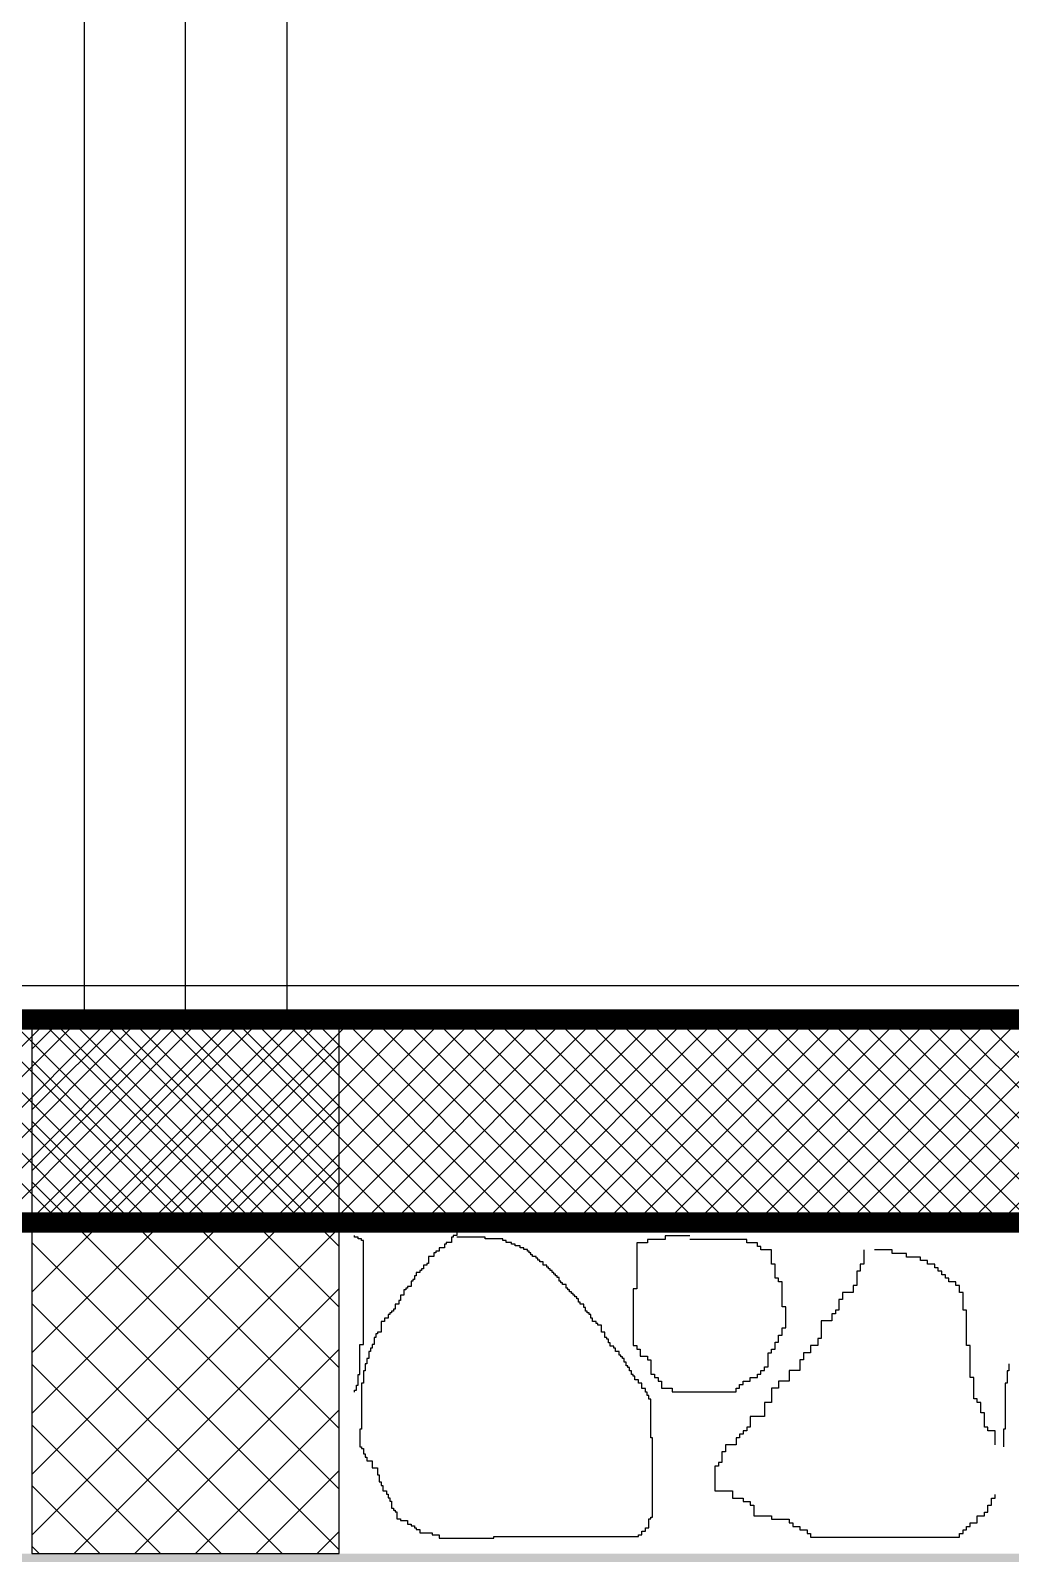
# Model space of a CAD drawing. Extents: x 250879 to 348495, y -51522 to -9360.
# Drawn here: x 290994.9 to 291139.8, y -50727.1 to -50501.9 of the extents above; entities that cross this region are included whole.
import ezdxf

# ---------------------------------------------------------------- set-up
doc = ezdxf.new("R2010")
doc.units = 0
for name, color, linetype in [('AXIS', 1, 'CONTINUOUS'), ('CURTAIN', 150, 'CONTINUOUS'), ('WALL', 7, 'CONTINUOUS')]:
    doc.layers.add(name, color=color, linetype=linetype)
doc.layers.add('int fram for glaz& landscap obj.', color=252, linetype='CONTINUOUS', lineweight=15)
doc.layers.add('VIS', color=8, linetype='CONTINUOUS', lineweight=18)

msp = doc.modelspace()

# ---------------------------------------------------------------- hatches: boundary and pattern name
at = {"layer": 'AXIS'}
h = msp.add_hatch(dxfattribs=at)
h.set_pattern_fill('ANSI37', color=256, style=0)
h.set_pattern_definition([(45, (19207.2062, -24231.1652), (-2.24506403, 2.24506403), []), (135, (19207.2062, -24231.1652), (-2.24506403, -2.24506403), [])])
h.paths.add_polyline_path([(289238.58209, -50648.17295), (289238.58209, -50678.17295), (292232.78876, -50678.17295), (292232.78876, -50648.17295)])
at = {"layer": 'int fram for glaz& landscap obj.'}
h = msp.add_hatch(dxfattribs=at)
h.set_pattern_fill('EARTH', color=256, scale=4, angle=45, style=0)
h.set_pattern_definition([(45, (8319.78, -20351.165), (4e-15, 35.9210245), [25.4, -25.4]), (45, (8313.045, -20344.43), (4e-15, 35.9210245), [25.4, -25.4]), (45, (8306.31, -20337.695), (4e-15, 35.9210245), [25.4, -25.4]), (135, (8306.31, -20333.205), (-35.9210245, 4e-15), [25.4, -25.4]), (135, (8313.045, -20326.47), (-35.9210245, 4e-15), [25.4, -25.4]), (135, (8319.78, -20319.734), (-35.9210245, 4e-15), [25.4, -25.4])])
h.paths.add_polyline_path([(292655.24487, -50112.17295), (292482.95335, -50112.17295), (292482.95335, -50328.17295), (292603.88649, -50328.17295)])
h.paths.add_polyline_path([(292603.88649, -50328.17295), (292482.95335, -50328.17295), (292482.95335, -50648.17295), (292527.8, -50648.17295)])
h.paths.add_polyline_path([(292527.8, -50648.17295), (292482.95335, -50648.17295), (292482.95335, -50727.14584), (292437.50717, -50727.14584), (291817.78876, -50727.14584), (291817.78876, -50776.59637), (292497.26473, -50776.59637)])
h.paths.add_polyline_path([(291817.78876, -50727.14584), (291795.06567, -50727.14584), (291417.78876, -50727.14584), (291417.78876, -50776.59637), (291606.72451, -50776.59637), (291817.78876, -50776.59637)])
h.paths.add_polyline_path([(291417.78876, -50727.14584), (291017.78876, -50727.14584), (291017.78876, -50776.59637), (291417.78876, -50776.59637)])
h.paths.add_polyline_path([(291017.78876, -50727.14584), (290995.06567, -50727.14584), (290617.78876, -50727.14584), (290617.78876, -50776.59637), (290741.25098, -50776.59637), (291017.78876, -50776.59637)])
at = {"layer": 'VIS', "ltscale": 0.0001}
h = msp.add_hatch(dxfattribs=at)
h.set_pattern_fill('ANSI37', color=256, scale=2, style=0)
h.set_pattern_definition([(135, (639782.889, -27587.618), (4.49012806, 4.49012806), []), (45, (639782.889, -27587.618), (4.49012806, -4.49012806), [])])
h.paths.add_polyline_path([(291040.51185, -50648.17295), (290995.06567, -50648.17295), (290995.06567, -50727.14584), (291040.51185, -50727.14584)])

# ---------------------------------------------------------------- linework, layer by layer
at = {"layer": 'AXIS'}
msp.add_line((291017.78876, -50648.17295), (291017.78876, -45795.09533), dxfattribs=at)
at = {"layer": 'CURTAIN', "linetype": 'Continuous'}
for p, q in [((291002.78876, -49992.17295), (291002.78876, -50648.17295)), ((291032.78876, -49992.17295), (291032.78876, -50648.17295))]:
    msp.add_line(p, q, dxfattribs=at)
at = {"layer": 'WALL', "linetype": 'Continuous'}
for p, q in [((292217.78876, -50643.17295), (289092.2533, -50643.17295)), ((292217.78876, -50648.17295), (289092.2533, -50648.17295)), ((291042.79779, -50680.35397), (291042.79779, -50680.0935)), ((291043.31884, -50680.35397), (291042.79779, -50680.35397)), ((291043.31884, -50680.61444), (291043.31884, -50680.35397)), ((291043.84085, -50680.61444), (291043.31884, -50680.61444)), ((291043.84085, -50680.87491), (291043.84085, -50680.61444)), ((291057.39764, -50680.35397), (291057.13664, -50680.35397)), ((291057.13664, -50680.35397), (291057.13664, -50681.13538)), ((291057.91869, -50680.0935), (291057.39764, -50680.0935)), ((291057.39764, -50680.0935), (291057.39764, -50680.35397)), ((291058.70074, -50679.57256), (291057.91869, -50679.57256)), ((291057.91869, -50679.57256), (291057.91869, -50680.0935)), ((291062.08994, -50680.35397), (291057.91869, -50680.35397)), ((291059.22275, -50679.3121), (291058.70074, -50679.3121)), ((291058.70074, -50679.3121), (291058.70074, -50679.57256)), ((291062.08994, -50680.61444), (291062.08994, -50680.35397)), ((291064.69709, -50680.61444), (291062.08994, -50680.61444)), ((291064.69709, -50680.87491), (291064.69709, -50680.61444)), ((291088.73047, -50680.68283), (291086.10796, -50680.68283)), ((291086.10796, -50680.68283), (291086.10796, -50681.20717)), ((291092.40274, -50680.15899), (291088.73047, -50680.15899)), ((291088.73047, -50680.15899), (291088.73047, -50680.68283)), ((291100.7961, -50680.68283), (291092.40274, -50680.68283)), ((291100.7961, -50681.20717), (291100.7961, -50680.68283)), ((291044.10185, -50680.87491), (291043.84085, -50680.87491)), ((291044.10185, -50696.24019), (291044.10185, -50680.87491)), ((291054.79049, -50682.69771), (291054.52949, -50682.69771)), ((291054.52949, -50682.69771), (291054.52949, -50683.21865)), ((291055.31154, -50682.43724), (291054.79049, -50682.43724)), ((291054.79049, -50682.43724), (291054.79049, -50682.69771)), ((291056.09359, -50681.91631), (291055.31154, -50681.91631)), ((291055.31154, -50681.91631), (291055.31154, -50682.43724)), ((291056.35459, -50681.39537), (291056.09359, -50681.39537)), ((291056.09359, -50681.39537), (291056.09359, -50681.91631)), ((291057.13664, -50681.13538), (291056.35459, -50681.13538)), ((291056.35459, -50681.13538), (291056.35459, -50681.39537)), ((291065.2191, -50680.87491), (291064.69709, -50680.87491)), ((291065.2191, -50681.13538), (291065.2191, -50680.87491)), ((291066.00114, -50681.13538), (291065.2191, -50681.13538)), ((291066.00114, -50681.39537), (291066.00114, -50681.13538)), ((291066.52219, -50681.39537), (291066.00114, -50681.39537)), ((291066.52219, -50681.65584), (291066.52219, -50681.39537)), ((291067.30424, -50681.65584), (291066.52219, -50681.65584)), ((291067.30424, -50681.91631), (291067.30424, -50681.65584)), ((291067.82625, -50681.91631), (291067.30424, -50681.91631)), ((291067.82625, -50682.17677), (291067.82625, -50681.91631)), ((291068.34729, -50682.17677), (291067.82625, -50682.17677)), ((291068.34729, -50682.43724), (291068.34729, -50682.17677)), ((291068.60829, -50682.43724), (291068.34729, -50682.43724)), ((291068.60829, -50682.69771), (291068.60829, -50682.43724)), ((291068.8693, -50682.69771), (291068.60829, -50682.69771)), ((291068.8693, -50682.95818), (291068.8693, -50682.69771)), ((291069.12934, -50682.95818), (291068.8693, -50682.95818)), ((291069.12934, -50683.21865), (291069.12934, -50682.95818)), ((291086.10796, -50681.20717), (291084.53331, -50681.20717)), ((291084.53331, -50681.20717), (291084.53331, -50688.01963)), ((291102.36979, -50681.20717), (291100.7961, -50681.20717)), ((291102.36979, -50681.73102), (291102.36979, -50681.20717)), ((291102.89467, -50681.73102), (291102.36979, -50681.73102)), ((291102.89467, -50682.25487), (291102.89467, -50681.73102)), ((291104.46837, -50682.25487), (291102.89467, -50682.25487)), ((291104.46837, -50684.35123), (291104.46837, -50682.25487)), ((291118.10769, -50682.25487), (291118.10769, -50684.35123)), ((291122.30485, -50682.25487), (291119.68138, -50682.25487)), ((291122.30485, -50682.7792), (291122.30485, -50682.25487)), ((291124.40343, -50682.7792), (291122.30485, -50682.7792)), ((291124.40343, -50683.30305), (291124.40343, -50682.7792)), ((291052.96539, -50685.04145), (291052.70439, -50685.04145)), ((291052.70439, -50685.04145), (291052.70439, -50685.30192)), ((291053.4874, -50684.521), (291052.96539, -50684.521)), ((291052.96539, -50684.521), (291052.96539, -50685.04145)), ((291053.74744, -50684.26053), (291053.4874, -50684.26053)), ((291053.4874, -50684.26053), (291053.4874, -50684.521)), ((291054.52949, -50683.21865), (291053.74744, -50683.21865)), ((291053.74744, -50683.21865), (291053.74744, -50684.26053)), ((291069.65135, -50683.21865), (291069.12934, -50683.21865)), ((291069.65135, -50683.47912), (291069.65135, -50683.21865)), ((291069.91139, -50683.47912), (291069.65135, -50683.47912)), ((291069.91139, -50683.73959), (291069.91139, -50683.47912)), ((291070.17239, -50683.73959), (291069.91139, -50683.73959)), ((291070.17239, -50684.00006), (291070.17239, -50683.73959)), ((291070.69344, -50684.00006), (291070.17239, -50684.00006)), ((291070.69344, -50684.521), (291070.69344, -50684.00006)), ((291071.21545, -50684.521), (291070.69344, -50684.521)), ((291071.21545, -50684.78098), (291071.21545, -50684.521)), ((291071.47645, -50684.78098), (291071.21545, -50684.78098)), ((291071.47645, -50685.04145), (291071.47645, -50684.78098)), ((291071.73649, -50685.04145), (291071.47645, -50685.04145)), ((291071.73649, -50685.30192), (291071.73649, -50685.04145)), ((291104.99325, -50684.35123), (291104.46837, -50684.35123)), ((291104.99325, -50686.4476), (291104.99325, -50684.35123)), ((291118.10769, -50684.35123), (291117.58377, -50684.35123)), ((291117.58377, -50684.35123), (291117.58377, -50685.39942)), ((291126.50201, -50683.30305), (291124.40343, -50683.30305)), ((291126.50201, -50683.82738), (291126.50201, -50683.30305)), ((291127.55081, -50683.82738), (291126.50201, -50683.82738)), ((291127.55081, -50684.35123), (291127.55081, -50683.82738)), ((291128.59962, -50684.35123), (291127.55081, -50684.35123)), ((291128.59962, -50684.87508), (291128.59962, -50684.35123)), ((291129.12451, -50684.87508), (291128.59962, -50684.87508)), ((291129.12451, -50685.39942), (291129.12451, -50684.87508)), ((291051.40129, -50686.86474), (291051.14029, -50686.86474)), ((291051.14029, -50686.86474), (291051.14029, -50687.64615)), ((291051.6623, -50686.60427), (291051.40129, -50686.60427)), ((291051.40129, -50686.60427), (291051.40129, -50686.86474)), ((291051.92234, -50686.08333), (291051.6623, -50686.08333)), ((291051.6623, -50686.08333), (291051.6623, -50686.60427)), ((291052.44435, -50685.56239), (291051.92234, -50685.56239)), ((291051.92234, -50685.56239), (291051.92234, -50686.08333)), ((291052.70439, -50685.30192), (291052.44435, -50685.30192)), ((291052.44435, -50685.30192), (291052.44435, -50685.56239)), ((291071.99749, -50685.30192), (291071.73649, -50685.30192)), ((291071.99749, -50685.56239), (291071.99749, -50685.30192)), ((291072.2585, -50685.56239), (291071.99749, -50685.56239)), ((291072.2585, -50685.82286), (291072.2585, -50685.56239)), ((291072.51854, -50685.82286), (291072.2585, -50685.82286)), ((291072.51854, -50686.08333), (291072.51854, -50685.82286)), ((291072.77954, -50686.08333), (291072.51854, -50686.08333)), ((291072.77954, -50686.3438), (291072.77954, -50686.08333)), ((291073.04055, -50686.3438), (291072.77954, -50686.3438)), ((291073.04055, -50686.86474), (291073.04055, -50686.3438)), ((291073.30059, -50686.86474), (291073.04055, -50686.86474)), ((291073.30059, -50687.12521), (291073.30059, -50686.86474)), ((291073.56159, -50687.12521), (291073.30059, -50687.12521)), ((291073.56159, -50687.38568), (291073.56159, -50687.12521)), ((291074.08264, -50687.38568), (291073.56159, -50687.38568)), ((291074.08264, -50687.90662), (291074.08264, -50687.38568)), ((291105.51814, -50686.4476), (291104.99325, -50686.4476)), ((291105.51814, -50686.97145), (291105.51814, -50686.4476)), ((291106.04206, -50686.97145), (291105.51814, -50686.97145)), ((291106.04206, -50690.63985), (291106.04206, -50686.97145)), ((291117.05888, -50687.4953), (291116.534, -50687.4953)), ((291116.534, -50687.4953), (291116.534, -50688.54348)), ((291117.58377, -50685.39942), (291117.05888, -50685.39942)), ((291117.05888, -50685.39942), (291117.05888, -50687.4953)), ((291129.64939, -50685.39942), (291129.12451, -50685.39942)), ((291129.64939, -50685.92327), (291129.64939, -50685.39942)), ((291130.17332, -50685.92327), (291129.64939, -50685.92327)), ((291130.17332, -50686.4476), (291130.17332, -50685.92327)), ((291130.6982, -50686.4476), (291130.17332, -50686.4476)), ((291130.6982, -50686.97145), (291130.6982, -50686.4476)), ((291131.74797, -50686.97145), (291130.6982, -50686.97145)), ((291131.74797, -50687.4953), (291131.74797, -50686.97145)), ((291132.2719, -50687.4953), (291131.74797, -50687.4953)), ((291132.2719, -50688.54348), (291132.2719, -50687.4953)), ((291049.57619, -50689.72942), (291049.31519, -50689.72942)), ((291049.31519, -50689.72942), (291049.31519, -50690.25036)), ((291050.09724, -50688.94801), (291049.57619, -50688.94801)), ((291049.57619, -50688.94801), (291049.57619, -50689.72942)), ((291050.35824, -50688.1666), (291050.09724, -50688.1666)), ((291050.09724, -50688.1666), (291050.09724, -50688.94801)), ((291050.61924, -50687.90662), (291050.35824, -50687.90662)), ((291050.35824, -50687.90662), (291050.35824, -50688.1666)), ((291051.14029, -50687.64615), (291050.61924, -50687.64615)), ((291050.61924, -50687.64615), (291050.61924, -50687.90662)), ((291074.34364, -50687.90662), (291074.08264, -50687.90662)), ((291074.34364, -50688.1666), (291074.34364, -50687.90662)), ((291074.60465, -50688.1666), (291074.34364, -50688.1666)), ((291074.60465, -50688.42707), (291074.60465, -50688.1666)), ((291074.86565, -50688.42707), (291074.60465, -50688.42707)), ((291074.86565, -50688.68754), (291074.86565, -50688.42707)), ((291075.12569, -50688.68754), (291074.86565, -50688.68754)), ((291075.12569, -50688.94801), (291075.12569, -50688.68754)), ((291075.38669, -50688.94801), (291075.12569, -50688.94801)), ((291075.38669, -50689.20848), (291075.38669, -50688.94801)), ((291075.6477, -50689.20848), (291075.38669, -50689.20848)), ((291075.6477, -50689.46895), (291075.6477, -50689.20848)), ((291075.90774, -50689.46895), (291075.6477, -50689.46895)), ((291075.90774, -50689.98989), (291075.90774, -50689.46895)), ((291084.53331, -50688.01963), (291084.00939, -50688.01963)), ((291084.00939, -50688.01963), (291084.00939, -50696.40413)), ((291114.9603, -50689.59167), (291114.43542, -50689.59167)), ((291114.43542, -50689.59167), (291114.43542, -50691.1637)), ((291116.534, -50688.54348), (291114.9603, -50688.54348)), ((291114.9603, -50688.54348), (291114.9603, -50689.59167)), ((291132.79678, -50688.54348), (291132.2719, -50688.54348)), ((291132.79678, -50691.1637), (291132.79678, -50688.54348)), ((291048.01209, -50691.81269), (291047.75109, -50691.81269)), ((291047.75109, -50691.81269), (291047.75109, -50692.33363)), ((291048.2731, -50691.55222), (291048.01209, -50691.55222)), ((291048.01209, -50691.55222), (291048.01209, -50691.81269)), ((291048.53314, -50691.29224), (291048.2731, -50691.29224)), ((291048.2731, -50691.29224), (291048.2731, -50691.55222)), ((291048.79414, -50691.03177), (291048.53314, -50691.03177)), ((291048.53314, -50691.03177), (291048.53314, -50691.29224)), ((291049.31519, -50690.25036), (291048.79414, -50690.25036)), ((291048.79414, -50690.25036), (291048.79414, -50691.03177)), ((291076.16874, -50689.98989), (291075.90774, -50689.98989)), ((291076.16874, -50690.25036), (291076.16874, -50689.98989)), ((291076.68979, -50690.25036), (291076.16874, -50690.25036)), ((291076.68979, -50690.7713), (291076.68979, -50690.25036)), ((291076.95079, -50690.7713), (291076.68979, -50690.7713)), ((291076.95079, -50691.29224), (291076.95079, -50690.7713)), ((291077.2118, -50691.29224), (291076.95079, -50691.29224)), ((291077.2118, -50691.55222), (291077.2118, -50691.29224)), ((291077.4728, -50691.55222), (291077.2118, -50691.55222)), ((291077.4728, -50691.81269), (291077.4728, -50691.55222)), ((291077.73284, -50691.81269), (291077.4728, -50691.81269)), ((291077.73284, -50692.33363), (291077.73284, -50691.81269)), ((291106.56695, -50690.63985), (291106.04206, -50690.63985)), ((291106.56695, -50693.78392), (291106.56695, -50690.63985)), ((291113.91149, -50691.68755), (291113.38661, -50691.68755)), ((291113.38661, -50691.68755), (291113.38661, -50692.73573)), ((291114.43542, -50691.1637), (291113.91149, -50691.1637)), ((291113.91149, -50691.1637), (291113.91149, -50691.68755)), ((291133.32167, -50691.1637), (291132.79678, -50691.1637)), ((291133.32167, -50696.40413), (291133.32167, -50691.1637)), ((291047.23004, -50692.85457), (291046.70804, -50692.85457)), ((291046.70804, -50692.85457), (291046.70804, -50694.41738)), ((291047.75109, -50692.33363), (291047.23004, -50692.33363)), ((291047.23004, -50692.33363), (291047.23004, -50692.85457)), ((291077.99384, -50692.33363), (291077.73284, -50692.33363)), ((291077.99384, -50692.85457), (291077.99384, -50692.33363)), ((291078.51489, -50692.85457), (291077.99384, -50692.85457)), ((291078.51489, -50693.11504), (291078.51489, -50692.85457)), ((291078.77589, -50693.11504), (291078.51489, -50693.11504)), ((291078.77589, -50693.37551), (291078.77589, -50693.11504)), ((291079.29694, -50693.37551), (291078.77589, -50693.37551)), ((291079.29694, -50694.41738), (291079.29694, -50693.37551)), ((291106.04206, -50694.8321), (291106.04206, -50693.78392)), ((291106.04206, -50693.78392), (291106.56695, -50693.78392)), ((291113.38661, -50692.73573), (291111.81291, -50692.73573)), ((291111.81291, -50692.73573), (291111.81291, -50695.35595)), ((291043.57984, -50700.66768), (291043.57984, -50696.24019)), ((291043.57984, -50696.24019), (291044.10185, -50696.24019)), ((291045.66595, -50696.24019), (291045.40494, -50696.24019)), ((291045.40494, -50696.24019), (291045.40494, -50696.76113)), ((291045.92599, -50695.19831), (291045.66595, -50695.19831)), ((291045.66595, -50695.19831), (291045.66595, -50696.24019)), ((291046.18699, -50694.67785), (291045.92599, -50694.67785)), ((291045.92599, -50694.67785), (291045.92599, -50695.19831)), ((291046.70804, -50694.41738), (291046.18699, -50694.41738)), ((291046.18699, -50694.41738), (291046.18699, -50694.67785)), ((291079.81895, -50694.41738), (291079.29694, -50694.41738)), ((291079.81895, -50695.19831), (291079.81895, -50694.41738)), ((291080.07899, -50695.19831), (291079.81895, -50695.19831)), ((291080.07899, -50695.45878), (291080.07899, -50695.19831)), ((291080.33999, -50695.45878), (291080.07899, -50695.45878)), ((291080.33999, -50695.97972), (291080.33999, -50695.45878)), ((291080.601, -50695.97972), (291080.33999, -50695.97972)), ((291080.601, -50696.50066), (291080.601, -50695.97972)), ((291081.12204, -50696.50066), (291080.601, -50696.50066)), ((291081.12204, -50696.76113), (291081.12204, -50696.50066)), ((291084.00939, -50696.40413), (291084.53331, -50696.40413)), ((291084.53331, -50696.40413), (291084.53331, -50696.92798)), ((291104.99325, -50696.92798), (291104.99325, -50695.8798)), ((291104.99325, -50695.8798), (291105.51814, -50695.8798)), ((291105.51814, -50695.8798), (291105.51814, -50694.8321)), ((291105.51814, -50694.8321), (291106.04206, -50694.8321)), ((291111.28803, -50696.40413), (291110.23922, -50696.40413)), ((291110.23922, -50696.40413), (291110.23922, -50697.45231)), ((291111.81291, -50695.35595), (291111.28803, -50695.35595)), ((291111.28803, -50695.35595), (291111.28803, -50696.40413)), ((291133.84559, -50696.40413), (291133.32167, -50696.40413)), ((291133.84559, -50701.12023), (291133.84559, -50696.40413)), ((291044.8839, -50698.32346), (291044.62289, -50698.32346)), ((291044.62289, -50698.32346), (291044.62289, -50699.10487)), ((291045.14394, -50697.28206), (291044.8839, -50697.28206)), ((291044.8839, -50697.28206), (291044.8839, -50698.32346)), ((291045.40494, -50696.76113), (291045.14394, -50696.76113)), ((291045.14394, -50696.76113), (291045.14394, -50697.28206)), ((291081.38304, -50696.76113), (291081.12204, -50696.76113)), ((291081.38304, -50697.28206), (291081.38304, -50696.76113)), ((291081.90409, -50697.28206), (291081.38304, -50697.28206)), ((291081.90409, -50697.803), (291081.90409, -50697.28206)), ((291082.16509, -50697.803), (291081.90409, -50697.803)), ((291082.16509, -50698.06299), (291082.16509, -50697.803)), ((291082.4261, -50698.06299), (291082.16509, -50698.06299)), ((291082.4261, -50698.32346), (291082.4261, -50698.06299)), ((291082.68614, -50698.32346), (291082.4261, -50698.32346)), ((291082.68614, -50698.8444), (291082.68614, -50698.32346)), ((291084.53331, -50696.92798), (291085.0582, -50696.92798)), ((291085.0582, -50696.92798), (291085.0582, -50697.97616)), ((291085.0582, -50697.97616), (291086.10796, -50697.97616)), ((291086.10796, -50697.97616), (291086.10796, -50698.50001)), ((291086.10796, -50698.50001), (291086.63189, -50698.50001)), ((291086.63189, -50698.50001), (291086.63189, -50700.59638)), ((291103.94348, -50699.5482), (291103.94348, -50697.45231)), ((291103.94348, -50697.45231), (291104.46837, -50697.45231)), ((291104.46837, -50697.45231), (291104.46837, -50696.92798)), ((291104.46837, -50696.92798), (291104.99325, -50696.92798)), ((291109.18945, -50698.50001), (291108.66553, -50698.50001)), ((291108.66553, -50698.50001), (291108.66553, -50700.07253)), ((291110.23922, -50697.45231), (291109.18945, -50697.45231)), ((291109.18945, -50697.45231), (291109.18945, -50698.50001)), ((291043.31884, -50702.23001), (291043.31884, -50700.66768)), ((291043.31884, -50700.66768), (291043.57984, -50700.66768)), ((291044.36189, -50700.14674), (291044.10185, -50700.14674)), ((291044.10185, -50700.14674), (291044.10185, -50701.96954)), ((291044.62289, -50699.10487), (291044.36189, -50699.10487)), ((291044.36189, -50699.10487), (291044.36189, -50700.14674)), ((291082.94714, -50698.8444), (291082.68614, -50698.8444)), ((291082.94714, -50699.36533), (291082.94714, -50698.8444)), ((291083.20815, -50699.36533), (291082.94714, -50699.36533)), ((291083.20815, -50699.6258), (291083.20815, -50699.36533)), ((291083.46915, -50699.6258), (291083.20815, -50699.6258)), ((291083.46915, -50700.14674), (291083.46915, -50699.6258)), ((291083.72919, -50700.14674), (291083.46915, -50700.14674)), ((291083.72919, -50700.66768), (291083.72919, -50700.14674)), ((291083.99019, -50700.66768), (291083.72919, -50700.66768)), ((291083.99019, -50700.92815), (291083.99019, -50700.66768)), ((291084.2512, -50700.92815), (291083.99019, -50700.92815)), ((291084.2512, -50701.44861), (291084.2512, -50700.92815)), ((291086.63189, -50700.59638), (291087.15677, -50700.59638)), ((291087.15677, -50700.59638), (291087.15677, -50701.12023)), ((291102.36979, -50701.12023), (291102.36979, -50700.59638)), ((291102.36979, -50700.59638), (291102.89467, -50700.59638)), ((291102.89467, -50700.59638), (291102.89467, -50700.07253)), ((291102.89467, -50700.07253), (291103.41956, -50700.07253)), ((291103.41956, -50700.07253), (291103.41956, -50699.5482)), ((291103.41956, -50699.5482), (291103.94348, -50699.5482)), ((291108.66553, -50700.07253), (291107.09183, -50700.07253)), ((291107.09183, -50700.07253), (291107.09183, -50701.64456)), ((291139.5548, -50700.14674), (291139.29476, -50700.14674)), ((291139.29476, -50700.14674), (291139.29476, -50701.96954)), ((291139.5548, -50699.10487), (291139.5548, -50700.14674)), ((291042.79779, -50703.27189), (291042.79779, -50703.01142)), ((291042.79779, -50703.01142), (291043.0588, -50703.01142)), ((291043.0588, -50703.01142), (291043.0588, -50702.23001)), ((291043.0588, -50702.23001), (291043.31884, -50702.23001)), ((291044.10185, -50701.96954), (291043.84085, -50701.96954)), ((291043.84085, -50701.96954), (291043.84085, -50708.74078)), ((291084.77224, -50701.44861), (291084.2512, -50701.44861)), ((291084.77224, -50701.96954), (291084.77224, -50701.44861)), ((291085.29329, -50701.96954), (291084.77224, -50701.96954)), ((291085.29329, -50702.75095), (291085.29329, -50701.96954)), ((291085.8153, -50702.75095), (291085.29329, -50702.75095)), ((291085.8153, -50703.27189), (291085.8153, -50702.75095)), ((291086.07534, -50703.27189), (291085.8153, -50703.27189)), ((291086.07534, -50703.79283), (291086.07534, -50703.27189)), ((291087.15677, -50701.12023), (291087.68166, -50701.12023)), ((291087.68166, -50701.12023), (291087.68166, -50701.64456)), ((291087.68166, -50701.64456), (291088.20558, -50701.64456)), ((291088.20558, -50701.64456), (291088.20558, -50702.69226)), ((291088.20558, -50702.69226), (291089.78024, -50702.69226)), ((291089.78024, -50702.69226), (291089.78024, -50703.2166)), ((291089.78024, -50703.2166), (291099.2224, -50703.2166)), ((291099.2224, -50703.2166), (291099.2224, -50702.69226)), ((291099.2224, -50702.69226), (291099.74729, -50702.69226)), ((291099.74729, -50702.69226), (291099.74729, -50702.16841)), ((291099.74729, -50702.16841), (291100.27217, -50702.16841)), ((291100.27217, -50702.16841), (291100.27217, -50701.64456)), ((291100.27217, -50701.64456), (291101.32098, -50701.64456)), ((291101.32098, -50701.64456), (291101.32098, -50701.12023)), ((291101.32098, -50701.12023), (291102.36979, -50701.12023)), ((291105.51814, -50702.69226), (291104.46837, -50702.69226)), ((291104.46837, -50702.69226), (291104.46837, -50704.78863)), ((291107.09183, -50701.64456), (291105.51814, -50701.64456)), ((291105.51814, -50701.64456), (291105.51814, -50702.69226)), ((291134.37048, -50701.12023), (291133.84559, -50701.12023)), ((291134.37048, -50704.26478), (291134.37048, -50701.12023)), ((291139.29476, -50701.96954), (291139.03375, -50701.96954)), ((291139.03375, -50701.96954), (291139.03375, -50708.74078)), ((291086.33634, -50703.79283), (291086.07534, -50703.79283)), ((291086.33634, -50704.31377), (291086.33634, -50703.79283)), ((291086.59735, -50704.31377), (291086.33634, -50704.31377)), ((291086.59735, -50710.04313), (291086.59735, -50704.31377)), ((291104.46837, -50704.78863), (291103.41956, -50704.78863)), ((291103.41956, -50704.78863), (291103.41956, -50706.885)), ((291134.89536, -50704.26478), (291134.37048, -50704.26478)), ((291134.89536, -50704.78863), (291134.89536, -50704.26478)), ((291135.41928, -50704.78863), (291134.89536, -50704.78863)), ((291135.41928, -50706.36066), (291135.41928, -50704.78863)), ((291103.41956, -50706.885), (291101.32098, -50706.885)), ((291101.32098, -50706.885), (291101.32098, -50708.45703)), ((291135.94417, -50706.36066), (291135.41928, -50706.36066)), ((291135.94417, -50708.45703), (291135.94417, -50706.36066)), ((291043.84085, -50708.74078), (291043.57984, -50708.74078)), ((291043.57984, -50708.74078), (291043.57984, -50711.34548)), ((291086.85835, -50710.04313), (291086.59735, -50710.04313)), ((291086.85835, -50721.76231), (291086.85835, -50710.04313)), ((291099.74729, -50710.02906), (291099.2224, -50710.02906)), ((291099.2224, -50710.02906), (291099.2224, -50711.07725)), ((291100.27217, -50709.50473), (291099.74729, -50709.50473)), ((291099.74729, -50709.50473), (291099.74729, -50710.02906)), ((291100.7961, -50708.98088), (291100.27217, -50708.98088)), ((291100.27217, -50708.98088), (291100.27217, -50709.50473)), ((291101.32098, -50708.45703), (291100.7961, -50708.45703)), ((291100.7961, -50708.45703), (291100.7961, -50708.98088)), ((291136.46905, -50708.45703), (291135.94417, -50708.45703)), ((291136.46905, -50708.98088), (291136.46905, -50708.45703)), ((291137.51786, -50708.98088), (291136.46905, -50708.98088)), ((291137.51786, -50711.07725), (291137.51786, -50708.98088)), ((291139.03375, -50708.74078), (291138.77275, -50708.74078)), ((291138.77275, -50708.74078), (291138.77275, -50711.34548)), ((291043.57984, -50711.34548), (291043.84085, -50711.34548)), ((291043.84085, -50711.34548), (291043.84085, -50711.60546)), ((291043.84085, -50711.60546), (291044.10185, -50711.60546)), ((291044.10185, -50711.60546), (291044.10185, -50712.38687)), ((291097.64871, -50712.12494), (291097.12382, -50712.12494)), ((291097.12382, -50712.12494), (291097.12382, -50713.69746)), ((291099.2224, -50711.07725), (291097.64871, -50711.07725)), ((291097.64871, -50711.07725), (291097.64871, -50712.12494)), ((291044.10185, -50712.38687), (291044.36189, -50712.38687)), ((291044.36189, -50712.38687), (291044.36189, -50712.90781)), ((291044.36189, -50712.90781), (291044.62289, -50712.90781)), ((291044.62289, -50712.90781), (291044.62289, -50713.42875)), ((291044.62289, -50713.42875), (291045.40494, -50713.42875)), ((291045.40494, -50713.42875), (291045.40494, -50714.47062)), ((291045.40494, -50714.47062), (291046.18699, -50714.47062)), ((291046.18699, -50714.47062), (291046.18699, -50715.51202)), ((291096.5999, -50714.22131), (291096.07501, -50714.22131)), ((291096.07501, -50714.22131), (291096.07501, -50717.88971)), ((291097.12382, -50713.69746), (291096.5999, -50713.69746)), ((291096.5999, -50713.69746), (291096.5999, -50714.22131)), ((291046.18699, -50715.51202), (291046.448, -50715.51202)), ((291046.448, -50715.51202), (291046.448, -50716.55389)), ((291046.448, -50716.55389), (291046.70804, -50716.55389)), ((291046.70804, -50716.55389), (291046.70804, -50717.07483)), ((291046.70804, -50717.07483), (291046.96904, -50717.07483)), ((291046.96904, -50717.07483), (291046.96904, -50717.85624)), ((291046.96904, -50717.85624), (291047.49105, -50717.85624)), ((291047.49105, -50717.85624), (291047.49105, -50718.3767)), ((291047.49105, -50718.3767), (291047.75109, -50718.3767)), ((291047.75109, -50718.3767), (291047.75109, -50718.89764)), ((291047.75109, -50718.89764), (291048.01209, -50718.89764)), ((291048.01209, -50718.89764), (291048.01209, -50719.41857)), ((291096.07501, -50717.88971), (291098.69752, -50717.88971)), ((291098.69752, -50717.88971), (291098.69752, -50718.93741)), ((291098.69752, -50718.93741), (291100.27217, -50718.93741)), ((291100.27217, -50718.93741), (291100.27217, -50719.46174)), ((291136.99394, -50719.98559), (291136.99394, -50718.93741)), ((291136.99394, -50718.93741), (291137.51786, -50718.93741)), ((291137.51786, -50718.93741), (291137.51786, -50718.41356)), ((291048.01209, -50719.41857), (291048.2731, -50719.41857)), ((291048.2731, -50719.41857), (291048.2731, -50720.46045)), ((291048.2731, -50720.46045), (291048.53314, -50720.46045)), ((291048.53314, -50720.46045), (291048.53314, -50720.72092)), ((291048.53314, -50720.72092), (291048.79414, -50720.72092)), ((291048.79414, -50720.72092), (291048.79414, -50720.98139)), ((291048.79414, -50720.98139), (291049.05515, -50720.98139)), ((291049.05515, -50720.98139), (291049.05515, -50722.02278)), ((291100.27217, -50719.46174), (291101.32098, -50719.46174)), ((291101.32098, -50719.46174), (291101.32098, -50719.98559)), ((291101.32098, -50719.98559), (291101.84587, -50719.98559)), ((291101.84587, -50719.98559), (291101.84587, -50721.55763)), ((291135.94417, -50721.55763), (291135.94417, -50721.03378)), ((291135.94417, -50721.03378), (291136.46905, -50721.03378)), ((291136.46905, -50721.03378), (291136.46905, -50719.98559)), ((291136.46905, -50719.98559), (291136.99394, -50719.98559)), ((291049.05515, -50722.02278), (291049.57619, -50722.02278)), ((291049.57619, -50722.02278), (291049.57619, -50722.28325)), ((291049.57619, -50722.28325), (291050.61924, -50722.28325)), ((291050.61924, -50722.28325), (291050.61924, -50722.80419)), ((291050.61924, -50722.80419), (291051.14029, -50722.80419)), ((291051.14029, -50722.80419), (291051.14029, -50723.06466)), ((291051.14029, -50723.06466), (291051.6623, -50723.06466)), ((291051.6623, -50723.06466), (291051.6623, -50723.32513)), ((291051.6623, -50723.32513), (291051.92234, -50723.32513)), ((291051.92234, -50723.32513), (291051.92234, -50723.5856)), ((291085.8153, -50723.84607), (291085.8153, -50723.32513)), ((291085.8153, -50723.32513), (291086.33634, -50723.32513)), ((291086.33634, -50723.32513), (291086.33634, -50722.02278)), ((291086.33634, -50722.02278), (291086.59735, -50722.02278)), ((291086.59735, -50722.02278), (291086.59735, -50721.76231)), ((291086.59735, -50721.76231), (291086.85835, -50721.76231)), ((291101.84587, -50721.55763), (291104.46837, -50721.55763)), ((291104.46837, -50721.55763), (291104.46837, -50722.08196)), ((291104.46837, -50722.08196), (291107.09183, -50722.08196)), ((291107.09183, -50722.08196), (291107.09183, -50722.60581)), ((291107.09183, -50722.60581), (291107.61576, -50722.60581)), ((291107.61576, -50722.60581), (291107.61576, -50723.12966)), ((291107.61576, -50723.12966), (291108.66553, -50723.12966)), ((291108.66553, -50723.12966), (291108.66553, -50723.65399)), ((291133.32167, -50723.65399), (291133.32167, -50723.12966)), ((291133.32167, -50723.12966), (291133.84559, -50723.12966)), ((291133.84559, -50723.12966), (291133.84559, -50722.60581)), ((291133.84559, -50722.60581), (291134.89536, -50722.60581)), ((291134.89536, -50722.60581), (291134.89536, -50721.55763)), ((291134.89536, -50721.55763), (291135.94417, -50721.55763)), ((291051.92234, -50723.5856), (291052.44435, -50723.5856)), ((291052.44435, -50723.5856), (291052.44435, -50724.10654)), ((291052.44435, -50724.10654), (291054.26945, -50724.10654)), ((291054.26945, -50724.10654), (291054.26945, -50724.36701)), ((291054.26945, -50724.36701), (291055.31154, -50724.36701)), ((291055.31154, -50724.36701), (291055.31154, -50724.88746)), ((291055.31154, -50724.88746), (291063.39399, -50724.88746)), ((291063.39399, -50724.88746), (291063.39399, -50724.62748)), ((291063.39399, -50724.62748), (291084.77224, -50724.62748)), ((291084.77224, -50724.62748), (291084.77224, -50724.36701)), ((291084.77224, -50724.36701), (291085.29329, -50724.36701)), ((291085.29329, -50724.36701), (291085.29329, -50723.84607)), ((291085.29329, -50723.84607), (291085.8153, -50723.84607)), ((291108.66553, -50723.65399), (291109.71434, -50723.65399)), ((291109.71434, -50723.65399), (291109.71434, -50724.17784)), ((291109.71434, -50724.17784), (291110.23922, -50724.17784)), ((291110.23922, -50724.17784), (291110.23922, -50724.70218)), ((291110.23922, -50724.70218), (291132.2719, -50724.70218)), ((291132.2719, -50724.70218), (291132.2719, -50724.17784)), ((291132.2719, -50724.17784), (291132.79678, -50724.17784)), ((291132.79678, -50724.17784), (291132.79678, -50723.65399)), ((291132.79678, -50723.65399), (291133.32167, -50723.65399))]:
    msp.add_line(p, q, dxfattribs=at)
at = {"layer": 'WALL', "linetype": 'Continuous', "const_width": 3}
for points in [[(289079.43967, -50092.17295), (289072.2533, -50096.17295), (289072.2533, -50678.17295), (292232.78876, -50678.17295), (292232.78876, -50648.17295)], [(289079.43967, -50108.17295), (289072.2533, -50112.17295), (289072.2533, -50678.17295), (292232.78876, -50678.17295), (292232.78876, -50648.17295)], [(292232.78876, -50648.17295), (289072.2533, -50648.17295)], [(292232.78876, -50648.17295), (289072.2533, -50648.17295)]]:
    msp.add_lwpolyline(points, dxfattribs=at)
at = {"layer": 'WALL', "linetype": 'Continuous'}
msp.add_lwpolyline([(289189.34358, -50678.17295), (292232.78876, -50678.17295), (292232.78876, -50648.17295), (289072.2533, -50648.17295)], dxfattribs=at)
msp.add_lwpolyline([(291040.51185, -50648.17295), (290995.06567, -50648.17295), (290995.06567, -50727.14584), (291040.51185, -50727.14584)], close=True, dxfattribs=at)

doc.saveas('drawing.dxf')
